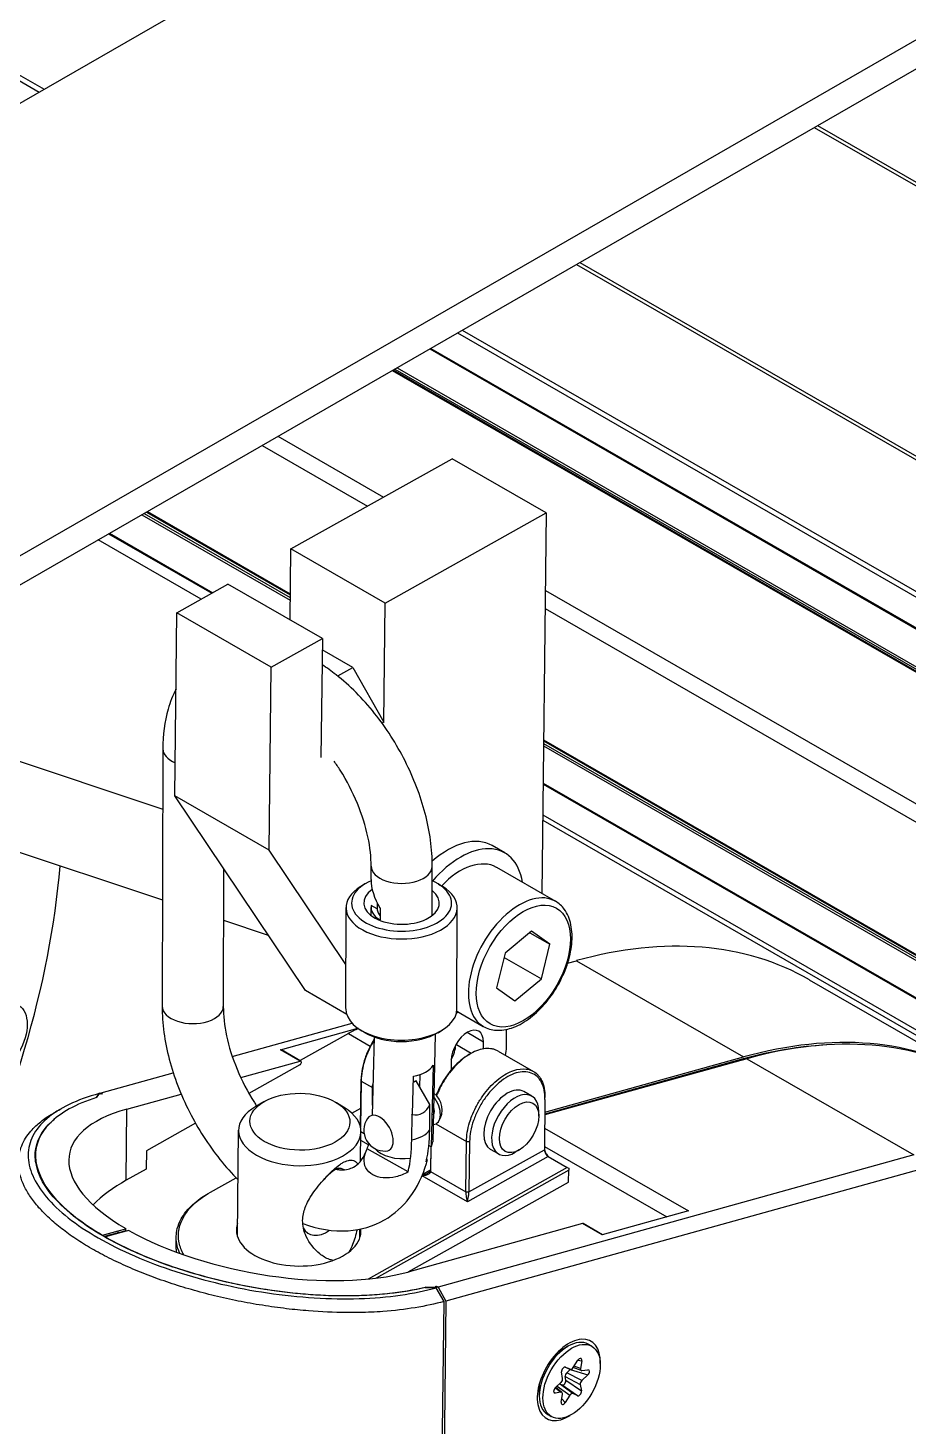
# Model space of a CAD drawing. Header units: millimetres. Extents: x 0 to 7722, y 0 to 5460.
# Drawn here: x 5255.8 to 5335, y 4402.5 to 4528.3 of the extents above; entities that cross this region are included whole.
import ezdxf

# ---------------------------------------------------------------- set-up
doc = ezdxf.new("R2010")
doc.units = ezdxf.units.MM
doc.header["$LTSCALE"] = 5
doc.layers.get('0').update_dxf_attribs({"linetype": 'CONTINUOUS'})

# ---------------------------------------------------------------- blocks, each defined once
blk = doc.blocks.new('RWFWFWEWEFWEFWEF')
for p, q in [((480.59, 1041.33), (746.37, 888.28)), ((480.8, 1041.7), (746.79, 888.53)), ((702.16, 862.82), (824.91, 933.51)), ((860.27, 913.15), (737.51, 842.46)), ((737.51, 839.85), (860.27, 910.54)), ((816.09, 885.1), (928.66, 820.28)), ((816.39, 885.27), (928.95, 820.45)), ((794.71, 872.78), (907.27, 807.96)), ((795, 872.95), (907.56, 808.13)), ((783.99, 866.61), (896.56, 801.79)), ((784.42, 866.86), (896.98, 802.04)), ((781.58, 865.22), (894.14, 800.4)), ((781.49, 865.17), (894.05, 800.35)), ((778.12, 863.23), (890.69, 798.41)), ((778.21, 863.28), (890.77, 798.46)), ((778.35, 863.36), (890.91, 798.54)), ((778.55, 863.48), (891.11, 798.66)), ((766.42, 856.49), (775.89, 851.04)), ((767.84, 857.31), (777.32, 851.85)), ((769, 847.18), (783.5, 855.3)), ((791.98, 850.42), (783.5, 855.3)), ((755.6, 850.26), (768.95, 842.58)), ((755.81, 850.38), (768.95, 842.81)), ((756, 850.49), (768.95, 843.04)), ((756.09, 850.54), (768.95, 843.14)), ((777.49, 842.3), (791.98, 850.42)), ((791.98, 850.42), (791.58, 816.2)), ((760.92, 842.66), (751.65, 847.99)), ((752.6, 848.54), (761.88, 843.19)), ((752.69, 848.59), (761.97, 843.24)), ((768.93, 840.8), (769, 847.18)), ((777.49, 842.3), (769, 847.18)), ((758.75, 841.44), (763.34, 844.02)), ((771.83, 839.13), (763.34, 844.02)), ((791.9, 843.45), (880.4, 792.49)), ((758.56, 824.98), (758.75, 841.44)), ((767.23, 836.56), (758.75, 841.44)), ((777.36, 831.6), (777.49, 842.3)), ((791.88, 841.83), (878.98, 791.67)), ((767.23, 836.56), (771.83, 839.13)), ((771.83, 839.13), (771.7, 828.43)), ((774.57, 836.52), (771.82, 838.1)), ((767.04, 820.09), (767.23, 836.56)), ((773.21, 835.76), (774.57, 836.52)), ((774.57, 836.52), (777.36, 831.6)), ((777.36, 831.6), (777.2, 831.51)), ((791.74, 830.01), (868.65, 785.72)), ((757.48, 829.2), (757.42, 806.04)), ((791.74, 829.91), (868.57, 785.67)), ((791.74, 829.69), (868.37, 785.56)), ((791.74, 829.46), (868.17, 785.44)), ((742.82, 828.65), (757.47, 823.78)), ((767.04, 820.09), (758.56, 824.98)), ((770.31, 807.45), (758.56, 824.98)), ((791.7, 826.12), (865.25, 783.77)), ((791.7, 826.02), (865.17, 783.72)), ((791.66, 823.27), (862.76, 782.33)), ((791.66, 822.79), (862.34, 782.09)), ((742.82, 820.47), (757.45, 815.61)), ((773.95, 809.8), (767.04, 820.09)), ((788.24, 819.85), (787.11, 820.5)), ((762.95, 818.43), (762.92, 806.02)), ((776.22, 817.45), (776.22, 818.64)), ((781.71, 814.2), (781.72, 818.63)), ((787.5, 818.55), (792.8, 815.49)), ((775.66, 817.05), (775.3, 816.83)), ((782.27, 817.03), (782.64, 816.81)), ((773.94, 805.83), (773.96, 814.93)), ((776.21, 814.21), (776.21, 814.92)), ((776.76, 814.8), (776.23, 815.1)), ((776.77, 815.35), (776.76, 814.91)), ((777.02, 814.9), (777.02, 813.82)), ((783.94, 805.8), (783.96, 814.9)), ((762.94, 813.78), (766.96, 812.44)), ((790.66, 812.79), (788.27, 810.81)), ((790.51, 812.66), (792.3, 811.63)), ((792.3, 811.63), (790.66, 812.79)), ((791.55, 808.5), (792.3, 811.63)), ((788.27, 810.81), (787.51, 807.69)), ((788.18, 810.44), (791.55, 808.5)), ((793.9, 809.92), (794.7, 810.14)), ((794.7, 810.14), (809.73, 801.49)), ((774.02, 805.31), (770.31, 807.45)), ((787.51, 807.69), (789.15, 806.53)), ((789.15, 806.53), (791.55, 808.5)), ((830.69, 799.75), (815.67, 808.4)), ((784.08, 805.52), (783.89, 805.41)), ((783.93, 805.6), (786.31, 804.23)), ((763.72, 801.53), (774.5, 804.53)), ((768.08, 802.14), (775.03, 804.07)), ((774.17, 803.59), (769.83, 801.16)), ((774.17, 803.59), (776.14, 802.46)), ((775.63, 803.69), (775.26, 803.91)), ((782.24, 803.67), (782.6, 803.9)), ((786.33, 802.83), (784.85, 803.68)), ((788.39, 802.35), (788.41, 803.96)), ((776.48, 803.29), (776.31, 796.23)), ((781.99, 803.54), (781.76, 793.85)), ((785.22, 801.81), (783.85, 802.6)), ((786.32, 802.21), (786.33, 802.83)), ((764.49, 799.63), (769.85, 801.12)), ((769.85, 801.12), (768.08, 802.14)), ((769.91, 801.12), (768.15, 802.14)), ((783.43, 801.21), (783.42, 800.32)), ((784.99, 801.68), (785.13, 801.76)), ((787.64, 802.01), (790.82, 800.18)), ((791.85, 796.52), (809.73, 801.49)), ((810.01, 801.33), (791.85, 796.28)), ((809.7, 801.31), (791.85, 796.35)), ((809.7, 801.31), (809.78, 801.26)), ((810.01, 801.33), (825.04, 792.67)), ((751.92, 798.25), (758.42, 800.06)), ((769.81, 800.78), (765.22, 798.21)), ((780.59, 798.78), (780.62, 799.9)), ((781.8, 800.75), (781.62, 793.39)), ((775.27, 795.14), (775.32, 799.49)), ((775.32, 799.32), (775.27, 795.13)), ((775.32, 799.49), (775.32, 799.32)), ((775.32, 799.32), (776.34, 798.74)), ((776.33, 797.15), (776.34, 798.93)), ((776.34, 798.93), (776.38, 798.86)), ((779.95, 796.32), (780.03, 799.76)), ((780.02, 799.21), (780.26, 799.35)), ((780.26, 799.35), (780.02, 799.25)), ((781.5, 797.21), (780.26, 799.35)), ((751.75, 798.19), (751.49, 797.82)), ((751.51, 797.83), (751.78, 798.22)), ((751.75, 798.17), (751.75, 798.19)), ((751.92, 798.13), (751.78, 798.22)), ((751.82, 798.19), (751.92, 798.25)), ((751.92, 798.25), (752.06, 798.17)), ((752.06, 798.17), (751.92, 798.13)), ((754.25, 796.79), (759.13, 798.15)), ((766.58, 797.46), (765.85, 797.04)), ((773.09, 797.38), (773.81, 796.94)), ((790.67, 797.96), (789.97, 798.37)), ((791.86, 797.67), (791.81, 793.14)), ((754.18, 790.39), (754.25, 796.79)), ((774.48, 796.44), (775.29, 796.89)), ((779.84, 796.35), (779.87, 796.3)), ((779.87, 796.3), (779.86, 794.02)), ((781.49, 794.93), (781.5, 797.21)), ((791.3, 796.17), (791.3, 796.58)), ((760.42, 795.52), (756, 793.04)), ((764.19, 785.33), (764.3, 794.9)), ((775.27, 792.11), (775.3, 794.77)), ((775.3, 794.78), (775.59, 794.61)), ((782.03, 795.46), (784.79, 793.87)), ((791.83, 795.08), (804.76, 787.64)), ((775.98, 793.57), (775.29, 793.97)), ((781.62, 793.39), (781.42, 793.51)), ((784.74, 789.34), (784.79, 793.87)), ((784.79, 793.87), (785.08, 793.87)), ((785.08, 793.87), (785.02, 789.34)), ((746.03, 792.42), (746.02, 792.18)), ((746.03, 792.42), (746.03, 792.67)), ((756, 793.04), (755.98, 791.4)), ((779.55, 791.14), (775.86, 793.21)), ((781.58, 793.41), (781.56, 791.33)), ((781.58, 793.41), (781.56, 791.17)), ((825.04, 792.67), (782.25, 780.79)), ((792.16, 792.53), (784.88, 788.45)), ((785.02, 789.34), (791.81, 793.14)), ((787.68, 792.76), (786.97, 793.17)), ((789.54, 793.12), (789.19, 792.91)), ((791.81, 793.43), (802.81, 787.1)), ((792.16, 792.53), (793.86, 791.55)), ((755.98, 791.4), (754.18, 790.39)), ((793.86, 791.55), (775.94, 781.51)), ((794, 791.3), (776.66, 781.59)), ((780.86, 790.93), (781.56, 791.33)), ((781.56, 791.33), (781.56, 791.17)), ((781.56, 791.17), (784.74, 789.34)), ((825.57, 791.37), (782.95, 779.53)), ((793.86, 791.55), (794, 791.47)), ((793.98, 790.23), (794, 791.3)), ((794, 791.47), (794, 791.3)), ((761.76, 789.31), (764.07, 790.61)), ((779.55, 782.15), (793.98, 790.23)), ((784.88, 788.45), (780.8, 790.8)), ((784.74, 789.34), (785.02, 789.34)), ((804.76, 787.64), (797, 785.49)), ((753.45, 785.85), (754.16, 786.04)), ((754.16, 785.81), (754.16, 786.04)), ((775.19, 785.2), (775.2, 785.99)), ((795.23, 786.51), (779.64, 782.17)), ((797, 785.49), (795.23, 786.51)), ((797.04, 785.5), (795.3, 786.5)), ((752.04, 785.46), (753.45, 785.85)), ((752.04, 785.42), (752.04, 785.46)), ((753.45, 785.68), (752.19, 785.33)), ((753.73, 785.69), (752.32, 785.3)), ((752.32, 785.26), (752.32, 785.3)), ((753.45, 785.68), (753.45, 785.85)), ((753.45, 785.68), (754.02, 785.84)), ((754.43, 785.89), (753.73, 785.69)), ((754.02, 785.84), (754.09, 785.79)), ((758.67, 784.2), (758.68, 785.27)), ((781.08, 780.76), (782.08, 780.72)), ((782.11, 780.75), (781.11, 780.78)), ((781.11, 780.78), (781.11, 780.76)), ((781.97, 780.83), (782.11, 780.87)), ((782.11, 780.75), (781.97, 780.83)), ((782.78, 779.49), (782.08, 780.72)), ((782.11, 780.87), (782.25, 780.79)), ((782.11, 780.75), (782.11, 780.87)), ((782.11, 780.67), (782.11, 780.75)), ((782.25, 780.79), (782.95, 779.53)), ((781.3, 652.78), (782.78, 779.49)), ((782.95, 779.53), (781.47, 652.95)), ((793, 774.93), (793.92, 775.46)), ((793.09, 774.98), (793.07, 774.99)), ((796.07, 775.46), (795.75, 775.64)), ((794.12, 773.39), (793.64, 773.58)), ((794.12, 773.38), (793.64, 773.58)), ((793.7, 773.58), (793.7, 773.58)), ((793.7, 773.58), (794.12, 773.39)), ((794.4, 773.54), (794.83, 774.2)), ((795.13, 773.27), (794.4, 773.55)), ((795.05, 773.47), (794.49, 773.68)), ((794.83, 774.21), (795.17, 774.16)), ((795.17, 774.16), (795.05, 773.47)), ((792.78, 771.71), (793.31, 772.22)), ((793.45, 772.57), (793.36, 773.15)), ((793.75, 772.41), (793.69, 772.73)), ((793.69, 772.73), (795.04, 772.02)), ((793.75, 772.41), (795.14, 771.44)), ((793.83, 773.08), (794.12, 773.36)), ((795.18, 772.38), (793.83, 773.08)), ((794.12, 773.36), (795.71, 772.88)), ((795.71, 772.88), (795.18, 772.38)), ((795.19, 773.27), (795.71, 773.35)), ((791.35, 771.95), (791.32, 771.96)), ((791.35, 772.05), (791.35, 770.99)), ((792.63, 771.4), (792.78, 771.24)), ((793.3, 771.33), (792.78, 771.24)), ((792.81, 771.73), (793.3, 771.33)), ((793.39, 771.3), (792.84, 771.76)), ((792.97, 771.88), (794.09, 771.05)), ((793.18, 772.09), (793.4, 771.99)), ((794.37, 771.21), (793.18, 772.09)), ((793.32, 770.43), (793.44, 771.12)), ((793.4, 771.99), (794.79, 771.02)), ((794.09, 771.05), (793.67, 770.39)), ((794.79, 771.02), (794.37, 771.21)), ((795.04, 772.02), (795.14, 771.44)), ((793.37, 770.73), (793.67, 770.39)), ((792.42, 769.13), (792.11, 769.32))]:
    blk.add_line(p, q)
for centre, start, end in [((780.73, 796.74), 325.6587, 52.9599), ((777.45, 794.9), 145.6587, 272.8537)]:
    blk.add_arc(centre, 1.88, start, end)
for centre, major_axis, ratio, start_param, end_param in [((760.23, 829.19), (-2.75, 0.01), 0.561796, 0, 0.933487), ((783.12, 813.57), (3.99, 6.93), 0.578093, 0, 1.034425), ((784.25, 812.91), (3.99, 6.93), 0.578093, 5.660817, 7.528955), ((703.23, 798.1), (31.94, 55.46), 0.578093, 4.814187, 5.393229), ((784.25, 812.91), (3.24, 5.63), 0.578093, 0, 1.163784), ((778.97, 818.64), (-2.75, 0.01), 0.561796, 0, 3.141593), ((778.96, 815.99), (-2.02, 3.1), 0.602106, 0.743976, 1.530969), ((778.96, 814.91), (5, -0.01), 0.561796, 2.395067, 7.029711), ((778.96, 815.33), (4.5, -0.01), 0.561796, 2.22774, 7.196518), ((778.96, 815.33), (-3.4, 0.01), 0.561796, 5.600166, 10.053426), ((789.56, 809.86), (3.24, 5.63), 0.578093, 0, 3.141593), ((778.96, 814.91), (-2.75, 0.01), 0.561796, 6.16581, 7.070179), ((779.5, 814.84), (-2.75, 0.07), 0.575836, 0, 0.455269), ((783.23, 752.08), (32.44, 56.33), 0.578093, 0, 0.531156), ((760.17, 806.03), (-2.75, 0.01), 0.561796, 0, 3.141593), ((778.94, 805.81), (-5, 0.01), 0.561796, 0, 3.141593), ((774.07, 795.36), (-4.99, -8.67), 0.578093, 3.782176, 3.911442), ((778.94, 805.4), (4.5, -0.01), 0.561796, 3.888118, 5.53666), ((784.88, 802.02), (1.02, 1.78), 0.578093, 5.482239, 8.623831), ((798.26, 743.42), (32.44, 56.33), 0.578093, 6.278842, 6.814341), ((782.38, 801.8), (-1.02, -1.78), 0.578093, 1.588888, 2.321853), ((785.56, 800.77), (2, 3.47), 0.578093, 5.269229, 5.482239), ((798.26, 743.42), (32.34, 56.15), 0.578093, 0.358027, 0.531156), ((798.54, 743.26), (32.44, 56.33), 0.578093, 0, 0.531156), ((768.05, 801.96), (0.1, 0.173), 0.578093, 0, 0.531156), ((769.81, 800.94), (0.1, 0.173), 0.578093, 3.911442, 6.814341), ((782.18, 799.39), (1.12, 1.95), 0.578093, 6.158621, 6.161171), ((779.18, 801.28), (2.75, -0.07), 0.575836, 5.039508, 5.983232), ((778.91, 795.93), (1.88, -3.84), 0.520969, 3.561906, 3.601523), ((788.47, 795.77), (-1.5, -2.6), 0.578093, 3.141593, 6.283185), ((781.21, 797.01), (0.86, -1.53), 0.585905, 6.012561, 8.114772), ((789.18, 795.36), (-1.5, -2.6), 0.578093, 2.354261, 7.070517), ((766.94, 789.48), (-17.87, 3.27), 0.41539, 5.575331, 7.135573), ((769.8, 794.83), (5.5, -0.06), 0.567938, 2.380072, 7.044706), ((776.97, 794.63), (-0.86, 1.53), 0.585905, 2.858526, 6.566252), ((778.92, 799.82), (1.96, -3.36), 0.573023, 5.842039, 6.704924), ((781.21, 797.01), (0.489, -0.872), 0.585905, 0.263005, 1.297957), ((778.91, 795.47), (2.75, -0.01), 0.561796, 5.06794, 5.930825), ((770.35, 801.21), (-7.7, 13.74), 0.585905, 3.709232, 3.946399), ((768.73, 800.3), (-5.25, 9.38), 0.585905, 3.595096, 3.661128), ((768.73, 800.3), (7.7, -13.74), 0.585905, 0.567639, 0.804807), ((779.01, 793.92), (2.75, -0.07), 0.575836, 5.983232, 6.283185), ((779.01, 793.92), (2.75, -0.07), 0.575836, 3.618293, 4.998237), ((772.25, 788.45), (1.65, 2.86), 0.578093, 0.039054, 0.365886), ((766.87, 783.08), (-17.95, 0.21), 0.567938, 5.504476, 5.77893), ((782.81, 791.84), (2.5, -0.03), 0.567934, 3.894344, 3.894571), ((782.81, 792.01), (-2.5, 0.03), 0.567943, 0.857035, 0.857182), ((769.7, 785.86), (5.6, -0.07), 0.567938, 2.952328, 6.350527), ((772.25, 788.45), (-1.65, -2.86), 0.578093, 5.914023, 7.167555), ((795.2, 786.33), (0.1, 0.173), 0.578093, 0, 0.531156), ((766.94, 789.48), (-17.87, 3.27), 0.41539, 0.873496, 2.433738), ((768.67, 784.09), (-10, 0.12), 0.567938, 0, 0.046924), ((794, 772.44), (-2, -3.47), 0.578093, 2.309667, 7.115111), ((793.93, 772.48), (-1.82, -3.16), 0.578093, 3.141593, 6.283185), ((792.58, 773.25), (1, 1.73), 0.578093, 0.281971, 0.365018), ((793.57, 773.31), (-0.144, -0.265), 0.602278, 3.185272, 5.62898), ((794.26, 773.65), (-0.148, -0.263), 0.577868, 0.051278, 1.469258), ((794.96, 774.09), (-0.152, -0.275), 0.553357, 2.144392, 4.5881), ((795.26, 773.54), (-0.152, -0.262), 0.573393, 5.301829, 6.719808), ((793.24, 772.41), (0.151, 0.26), 0.582978, 4.254254, 5.672234), ((793.53, 772.26), (-0.144, -0.265), 0.602278, 0.043679, 2.487387), ((793.9, 772.89), (-0.151, -0.26), 0.582978, 4.254254, 5.672234), ((794.05, 773.55), (-0.165, -0.26), 0.577581, 1.16792, 1.260022), ((795.25, 772.18), (0.151, 0.26), 0.582978, 1.112661, 2.530641), ((795.64, 773.07), (0.165, 0.26), 0.577581, 4.309513, 6.753221), ((792.58, 773.25), (-1, -1.73), 0.578093, 5.918168, 6.001214), ((792.86, 771.52), (0.165, 0.26), 0.577581, 1.16792, 3.611628), ((793.23, 771.05), (-0.152, -0.262), 0.573393, 2.160236, 3.578216), ((794.23, 770.94), (-0.148, -0.263), 0.577868, 3.192871, 4.610851), ((794.92, 771.28), (-0.144, -0.265), 0.602278, 0.043679, 2.487387), ((793.54, 770.51), (-0.152, -0.275), 0.553357, 5.285985, 7.729693)]:
    blk.add_ellipse(centre, major_axis=major_axis, ratio=ratio, start_param=start_param, end_param=end_param)
for centre, major_axis, ratio in [((789.91, 809.66), (2.99, 5.2), 0.578093), ((742.7, 802.95), (1.82, 3.16), 0.578093), ((769.81, 795.66), (-4.5, 0.05), 0.567938), ((789.53, 795.16), (1.25, 2.17), 0.578093), ((794.25, 772.3), (1.82, 3.16), 0.578093)]:
    blk.add_ellipse(centre, major_axis=major_axis, ratio=ratio)
for points, knots in [([(781.72, 818.63), (781.73, 820.17), (781.5, 821.77), (780.66, 824.98), (780.05, 826.58), (778.5, 829.63), (777.58, 831.08), (775.48, 833.71), (774.31, 834.89), (772.65, 836.19), (772.23, 836.5), (771.8, 836.77)], [3.152162, 3.152162, 3.152162, 3.152162, 3.499543, 3.499543, 3.846642, 3.846642, 4.190748, 4.190748, 4.536182, 4.536182, 4.650661, 4.650661, 4.650661, 4.650661]), ([(758.67, 834.58), (758.37, 834), (758.14, 833.4), (757.63, 831.64), (757.48, 830.44), (757.48, 829.2)], [5.8591283, 5.8591283, 5.8591283, 5.8591283, 6.0145176, 6.0145176, 6.2937549, 6.2937549, 6.2937549, 6.2937549]), ([(776.22, 818.64), (776.22, 819.44), (776.13, 820.34), (775.72, 822.26), (775.4, 823.27), (774.56, 825.31), (774.04, 826.32), (773.26, 827.55), (773.07, 827.83), (772.88, 828.1)], [3.1521622, 3.1521622, 3.1521622, 3.1521622, 3.4312551, 3.4312551, 3.7175335, 3.7175335, 4.0091929, 4.0091929, 4.0951341, 4.0951341, 4.0951341, 4.0951341]), ([(786.31, 804.23), (786.66, 804.03), (787.06, 803.91), (787.92, 803.86), (788.39, 803.93), (789.36, 804.26), (789.88, 804.53), (790.87, 805.25), (791.36, 805.7), (792.24, 806.71), (792.65, 807.28), (793.34, 808.48), (793.63, 809.11), (794.06, 810.39), (794.2, 811.03), (794.33, 812.25), (794.3, 812.84), (794.08, 813.9), (793.89, 814.38), (793.38, 815.07), (793.11, 815.31), (792.8, 815.49)], [0.787332, 0.787332, 0.787332, 0.787332, 1.066438, 1.066438, 1.366489, 1.366489, 1.694219, 1.694219, 2.027264, 2.027264, 2.358289, 2.358289, 2.688308, 2.688308, 3.01933, 3.01933, 3.352366, 3.352366, 3.679967, 3.679967, 3.928925, 3.928925, 3.928925, 3.928925]), ([(757.42, 806.04), (757.42, 804.5), (757.64, 802.89), (758.48, 799.69), (759.09, 798.08), (760.64, 795.03), (761.57, 793.58), (763.13, 791.62), (763.68, 791), (764.25, 790.43)], [0.01057, 0.01057, 0.01057, 0.01057, 0.35795, 0.35795, 0.70505, 0.70505, 1.049155, 1.049155, 1.219968, 1.219968, 1.219968, 1.219968]), ([(762.92, 806.02), (762.92, 805.22), (763.01, 804.32), (763.42, 802.41), (763.74, 801.4), (764.58, 799.36), (765.11, 798.35), (765.78, 797.29), (765.84, 797.18), (765.91, 797.08)], [0.0105696, 0.0105696, 0.0105696, 0.0105696, 0.2896624, 0.2896624, 0.5759408, 0.5759408, 0.8676003, 0.8676003, 0.9002045, 0.9002045, 0.9002045, 0.9002045]), ([(776.47, 803.05), (776.33, 802.83), (776.12, 802.44), (775.86, 801.88), (775.6, 801.22), (775.39, 800.41), (775.32, 799.78), (775.32, 799.49)], [0.011134016, 0.011134016, 0.011134016, 0.011134016, 0.011926643, 0.012468763, 0.013010883, 0.014095123, 0.015179363, 0.015179363, 0.015179363, 0.015179363]), ([(776.47, 802.95), (776.33, 802.73), (776.2, 802.49), (776.02, 802.13), (775.97, 802.01), (775.82, 801.67), (775.74, 801.45), (775.55, 800.9), (775.47, 800.57), (775.35, 799.93), (775.32, 799.62), (775.32, 799.32)], [-0.4093919, -0.4093919, -0.4093919, -0.4093919, -0.3290588, -0.3290588, -0.2880016, -0.2880016, -0.2160818, -0.2160818, -0.1082032, -0.1082032, 0, 0, 0, 0]), ([(784.99, 801.68), (784.76, 801.54), (784.02, 801.02), (782.97, 799.86), (782.33, 798.68), (782.1, 798.12), (782.07, 798.05)], [0.007678976, 0.007678976, 0.007678976, 0.007678976, 0.00868016, 0.0108502, 0.01247773, 0.012702931, 0.012702931, 0.012702931, 0.012702931]), ([(787.64, 802.01), (787.56, 802.06), (787.47, 802.1), (787.3, 802.17), (787.2, 802.19), (786.73, 802.28), (786.31, 802.25), (785.65, 802.02), (785.42, 801.92), (784.96, 801.67), (784.74, 801.51), (784.07, 800.99), (783.65, 800.55), (783.17, 799.93), (783.07, 799.8), (782.7, 799.25), (782.45, 798.8), (782.2, 798.23), (782.15, 798.13), (782.11, 798.02)], [-1.1722854, -1.1722854, -1.1722854, -1.1722854, -1.1231185, -1.1231185, -1.0745377, -1.0745377, -0.8831107, -0.8831107, -0.7863155, -0.7863155, -0.6892889, -0.6892889, -0.4984925, -0.4984925, -0.4498989, -0.4498989, -0.2972266, -0.2972266, -0.2612519, -0.2612519, -0.2612519, -0.2612519]), ([(784.79, 793.87), (784.8, 794.14), (784.82, 794.42), (784.92, 795), (784.99, 795.29), (785.14, 795.79), (785.21, 795.99), (785.39, 796.45), (785.51, 796.71), (785.72, 797.11), (785.8, 797.25), (786.05, 797.67), (786.23, 797.94), (786.81, 798.7), (787.24, 799.15), (787.92, 799.68), (788.15, 799.84), (788.61, 800.09), (788.83, 800.19), (789.44, 800.4), (789.82, 800.44), (790.35, 800.38), (790.53, 800.32), (790.87, 800.17), (791.02, 800.06), (791.22, 799.87), (791.27, 799.81), (791.41, 799.63), (791.49, 799.5), (791.66, 799.16), (791.74, 798.92), (791.84, 798.4), (791.87, 798.12), (791.86, 797.83)], [-1.572738, -1.572738, -1.572738, -1.572738, -1.474469, -1.474469, -1.376607, -1.376607, -1.311384, -1.311384, -1.224468, -1.224468, -1.175757, -1.175757, -1.078748, -1.078748, -0.883291, -0.883291, -0.785965, -0.785965, -0.689651, -0.689651, -0.52092, -0.52092, -0.42465, -0.42465, -0.327841, -0.327841, -0.286929, -0.286929, -0.215272, -0.215272, -0.107799, -0.107799, 0, 0, 0, 0]), ([(791.86, 797.67), (791.87, 797.96), (791.82, 798.52), (791.61, 799.1), (791.37, 799.49), (791.09, 799.8), (790.46, 800.19), (789.3, 800.19), (788, 799.46), (787.03, 798.52), (786.37, 797.69), (785.82, 796.75), (785.27, 795.44), (785.08, 794.46), (785.08, 793.87)], [0, 0, 0, 0, 0.00108496, 0.00216993, 0.00271241, 0.00325489, 0.00433985, 0.00650978, 0.00867971, 0.00976467, 0.01084963, 0.0119346, 0.01301956, 0.01518949, 0.01518949, 0.01518949, 0.01518949]), ([(751.75, 798.19), (750.75, 797.92), (748.95, 797.26), (746.91, 795.97), (745.66, 794.43), (745.23, 792.69), (745.64, 790.82), (746.86, 788.9), (748.86, 787), (750.66, 785.79), (752.66, 784.64), (754.86, 783.55), (758.61, 782.13), (762.68, 781.01), (766.92, 780.2), (771.14, 779.76), (775.2, 779.68), (778.92, 780), (781.1, 780.45), (782.08, 780.72)], [0, 0, 0, 0, 0.00438823, 0.00877645, 0.01312689, 0.01747733, 0.02177676, 0.02607619, 0.03033977, 0.03460334, 0.03460334, 0.03886692, 0.0431305, 0.04742993, 0.05172935, 0.0560798, 0.06043024, 0.06481846, 0.06920669, 0.06920669, 0.06920669, 0.06920669]), ([(751.51, 797.83), (749.67, 797.25), (748.24, 796.46), (746.44, 794.63), (746, 793.62), (746.06, 791.38), (746.61, 790.15), (748.2, 788.29), (748.87, 787.67), (750.37, 786.51), (751.16, 785.97), (752.04, 785.46)], [-3.233154, -3.233154, -3.233154, -3.233154, -2.392745, -2.392745, -1.61731, -1.61731, -0.797941, -0.797941, -0.375331, -0.375331, -0.000001, -0.000001, -0.000001, -0.000001]), ([(782.78, 779.49), (781.97, 779.27), (781.1, 779.08), (779.26, 778.78), (778.29, 778.67), (776.6, 778.54), (775.9, 778.51), (774.79, 778.49), (774.38, 778.49), (772.86, 778.5), (771.73, 778.55), (769.93, 778.7), (769.27, 778.76), (767.88, 778.93), (767.16, 779.03), (765.71, 779.26), (764.99, 779.39), (763.56, 779.67), (762.85, 779.83), (761.44, 780.17), (760.75, 780.36), (759.39, 780.75), (758.73, 780.95), (757.42, 781.39), (756.78, 781.62), (755.54, 782.1), (754.93, 782.34), (753.76, 782.86), (753.19, 783.12), (752.1, 783.67), (751.58, 783.95), (750.58, 784.53), (750.11, 784.82), (749.2, 785.42), (748.78, 785.73), (747.98, 786.35), (747.61, 786.66), (746.93, 787.29), (746.62, 787.61), (746.05, 788.25), (745.8, 788.58), (745.36, 789.22), (745.17, 789.55), (744.86, 790.19), (744.74, 790.51), (744.57, 791.15), (744.52, 791.46), (744.48, 792.09), (744.5, 792.39), (744.6, 792.97), (744.68, 793.24), (744.97, 793.97), (745.25, 794.41), (745.75, 794.98), (745.9, 795.13), (746.33, 795.54), (746.65, 795.79), (747.19, 796.16), (747.39, 796.28), (747.61, 796.4)], [0, 0, 0, 0, 0.353926, 0.353926, 0.707384, 0.707384, 0.942482, 0.942482, 1.076594, 1.076594, 1.433398, 1.433398, 1.636536, 1.636536, 1.858092, 1.858092, 2.077968, 2.077968, 2.295857, 2.295857, 2.512345, 2.512345, 2.72711, 2.72711, 2.941012, 2.941012, 3.153655, 3.153655, 3.366111, 3.366111, 3.57785, 3.57785, 3.789587, 3.789587, 4.002043, 4.002043, 4.214679, 4.214679, 4.42858, 4.42858, 4.643339, 4.643339, 4.859827, 4.859827, 5.077712, 5.077712, 5.297587, 5.297587, 5.51914, 5.51914, 5.72219, 5.72219, 6.078839, 6.078839, 6.212892, 6.212892, 6.447887, 6.447887, 6.576769, 6.576769, 6.576769, 6.576769]), ([(747.61, 796.4), (747.61, 796.4), (747.61, 796.4), (747.61, 796.4), (747.61, 796.4), (747.61, 796.41), (747.62, 796.41), (747.63, 796.42), (747.64, 796.42), (747.67, 796.44), (747.69, 796.45), (747.76, 796.49), (747.81, 796.52), (747.9, 796.58), (747.93, 796.6), (748.01, 796.64), (748.07, 796.68), (748.18, 796.74), (748.24, 796.78), (748.3, 796.81), (748.31, 796.82), (748.32, 796.82)], [0, 0, 0, 0, 0.0008, 0.0008, 0.0032, 0.0032, 0.0104001, 0.0104001, 0.0320056, 0.0320056, 0.0644775, 0.0644775, 0.0987335, 0.0987335, 0.1132596, 0.1132596, 0.1330593, 0.1330593, 0.153711, 0.153711, 0.156346, 0.156346, 0.156346, 0.156346]), ([(752.15, 785.36), (751.27, 785.86), (750.47, 786.39), (748.92, 787.58), (748.2, 788.24), (746.59, 790.12), (746.05, 791.32), (745.96, 793.52), (746.36, 794.5), (747.33, 795.55), (747.52, 795.72), (747.72, 795.89)], [0.00002, 0.00002, 0.00002, 0.00002, 0.372342, 0.372342, 0.818577, 0.818577, 1.623123, 1.623123, 2.3718, 2.3718, 2.528181, 2.528181, 2.528181, 2.528181]), ([(746.04, 792.06), (746.04, 792.08), (746.04, 792.1), (746.03, 792.12), (746.03, 792.12), (746.03, 792.12), (746.03, 792.12), (746.03, 792.14), (746.03, 792.16), (746.03, 792.17), (746.03, 792.18), (746.03, 792.19), (746.03, 792.2), (746.03, 792.2), (746.03, 792.21), (746.03, 792.21), (746.03, 792.22), (746.03, 792.22), (746.03, 792.23), (746.03, 792.29), (746.03, 792.36), (746.03, 792.42)], [0.48812724, 0.48812724, 0.48812724, 0.48812724, 0.4921875, 0.4921875, 0.4921875, 0.49278129, 0.49278129, 0.49278129, 0.49609375, 0.49609375, 0.49609375, 0.49804687, 0.49804687, 0.49804687, 0.49902344, 0.49902344, 0.49902344, 0.5, 0.5, 0.5, 0.51501763, 0.51501763, 0.51501763, 0.51501763]), ([(773.04, 791.38), (773.2, 791.35), (773.35, 791.34), (773.99, 791.32), (774.34, 791.42), (775.05, 791.79), (775.43, 792.17), (775.74, 792.96)], [1.9195187, 1.9195187, 1.9195187, 1.9195187, 2.0091477, 2.0091477, 2.3337097, 2.3337097, 2.7909899, 2.7909899, 2.7909899, 2.7909899]), ([(779.55, 791.14), (779.21, 790.95), (778.8, 790.79), (778.08, 790.62), (777.64, 790.58), (776.97, 790.65), (776.62, 790.75), (776.12, 791.03), (775.87, 791.27), (775.62, 791.75), (775.57, 792.07), (775.62, 792.62), (775.72, 792.94), (775.86, 793.21)], [-1.6555288, -1.6555288, -1.6555288, -1.6555288, -1.5432707, -1.5432707, -1.424681, -1.424681, -1.3168972, -1.3168972, -1.2098457, -1.2098457, -1.1088826, -1.1088826, -1.0134325, -1.0134325, -1.0134325, -1.0134325]), ([(781.23, 792.29), (781.23, 792.29), (781.23, 792.28), (781.27, 792.18), (781.25, 792.09), (781.17, 792.05)], [-0.2544295, -0.2544295, -0.2544295, -0.2544295, -0.2442689, -0.2442689, -0.1320107, -0.1320107, -0.1320107, -0.1320107]), ([(791.81, 793.25), (791.82, 793.18), (791.85, 793.01), (791.97, 792.76), (792.11, 792.58), (792.2, 792.51), (792.23, 792.48)], [0.0000603792, 0.0000603792, 0.0000603792, 0.0000603792, 0.0003124836, 0.0006249672, 0.00085933, 0.0010016354, 0.0010016354, 0.0010016354, 0.0010016354]), ([(791.81, 793.14), (791.81, 793.11), (791.81, 793.09), (791.82, 793.03), (791.83, 793), (791.85, 792.91), (791.88, 792.85), (791.94, 792.73), (791.98, 792.68), (792.05, 792.61), (792.07, 792.59), (792.11, 792.56), (792.14, 792.54), (792.16, 792.53)], [-0.07869215, -0.07869215, -0.07869215, -0.07869215, -0.06879387, -0.06879387, -0.05888155, -0.05888155, -0.03934928, -0.03934928, -0.0198165, -0.0198165, -0.00990341, -0.00990341, 0, 0, 0, 0]), ([(772.8, 783.19), (772.68, 783.21), (772.57, 783.24), (772.15, 783.38), (771.86, 783.57), (771.1, 784.18), (770.66, 784.74), (770.15, 785.84), (770.06, 786.32), (770.06, 786.78), (770.07, 787.18), (770.15, 787.57), (770.45, 788.37), (770.68, 788.78), (771.26, 789.64), (771.65, 790.11), (772.29, 790.82), (772.56, 791.09), (773.01, 791.5), (773.2, 791.66), (773.49, 791.86), (773.59, 791.92), (773.68, 791.98)], [-0.497067, -0.497067, -0.497067, -0.497067, -0.461322, -0.461322, -0.360948, -0.360948, -0.165644, -0.165644, 0, 0, 0, 0.145685, 0.145685, 0.303998, 0.303998, 0.50312, 0.50312, 0.62889, 0.62889, 0.720464, 0.720464, 0.772818, 0.772818, 0.772818, 0.772818]), ([(770.07, 786.5), (771.4, 786.01), (772.79, 785.76), (775.3, 785.93), (776.43, 786.26), (778.31, 787.34), (779.09, 788.04), (780.38, 789.76), (780.87, 790.79), (781.21, 791.98), (781.23, 792.06), (781.25, 792.14)], [1.743775, 1.743775, 1.743775, 1.743775, 2.077535, 2.077535, 2.35297, 2.35297, 2.600513, 2.600513, 2.872925, 2.872925, 2.893382, 2.893382, 2.893382, 2.893382]), ([(773.24, 791.48), (773.24, 791.48), (773.24, 791.48), (773.23, 791.48), (773.19, 791.46), (773.05, 791.39), (772.94, 791.33), (772.71, 791.16), (772.57, 791.05), (772.28, 790.79), (772.13, 790.64), (771.98, 790.47)], [4.4881264, 4.4881264, 4.4881264, 4.4881264, 4.4951718, 4.4951718, 4.6579802, 4.6579802, 4.8207885, 4.8207885, 4.9835969, 4.9835969, 5.1464052, 5.1464052, 5.1464052, 5.1464052]), ([(773.68, 791.98), (773.76, 792.02), (773.83, 792.06), (774.1, 792.17), (774.26, 792.2), (774.57, 792.21), (774.71, 792.15), (774.9, 792.02), (774.97, 791.94), (775.02, 791.85)], [-1.9029707, -1.9029707, -1.9029707, -1.9029707, -1.8605985, -1.8605985, -1.7461353, -1.7461353, -1.5877187, -1.5877187, -1.4597159, -1.4597159, -1.4597159, -1.4597159]), ([(780.82, 790.84), (780.96, 790.84), (781.1, 790.85), (781.23, 790.88), (781.32, 790.91), (781.41, 790.95), (781.48, 791.01), (781.51, 791.04), (781.53, 791.07), (781.55, 791.1), (781.55, 791.13), (781.56, 791.15), (781.56, 791.17)], [0.0995187, 0.0995187, 0.0995187, 0.0995187, 0.4718688, 0.4718688, 0.4718688, 0.7625186, 0.7625186, 0.7625186, 0.9078435, 0.9078435, 0.9078435, 1, 1, 1, 1]), ([(781.56, 791.33), (781.56, 791.31), (781.55, 791.29), (781.55, 791.26), (781.53, 791.22), (781.51, 791.19), (781.48, 791.15), (781.41, 791.08), (781.32, 791.03), (781.23, 790.98), (781.1, 790.92), (780.97, 790.89), (780.83, 790.86)], [0.0012535, 0.0012535, 0.0012535, 0.0012535, 0.0921565, 0.0921565, 0.0921565, 0.2374814, 0.2374814, 0.2374814, 0.5281312, 0.5281312, 0.5281312, 0.8922845, 0.8922845, 0.8922845, 0.8922845]), ([(759, 783.82), (758.87, 784.11), (758.78, 784.41), (758.65, 785.16), (758.67, 785.6), (758.86, 786.34), (758.98, 786.63), (759.25, 787.13), (759.4, 787.35), (760.05, 788.17), (760.73, 788.73), (761.57, 789.2)], [-1.038274, -1.038274, -1.038274, -1.038274, -0.878932, -0.878932, -0.644627, -0.644627, -0.485588, -0.485588, -0.364295, -0.364295, -0.006614, -0.006614, -0.006614, -0.006614]), ([(759.36, 783.69), (759.16, 784.05), (758.71, 785.23), (758.99, 786.66), (759.84, 787.82), (760.37, 788.36), (761.01, 788.86), (761.5, 789.17), (761.76, 789.31)], [0.0201459, 0.0201459, 0.0201459, 0.0201459, 0.02210339, 0.02652407, 0.02762924, 0.02873441, 0.02983958, 0.03094475, 0.03094475, 0.03094475, 0.03094475]), ([(784.74, 789.34), (784.74, 789.32), (784.74, 789.31), (784.74, 789.27), (784.74, 789.25), (784.75, 789.19), (784.75, 789.14), (784.76, 789.02), (784.77, 788.94), (784.79, 788.82), (784.8, 788.78), (784.82, 788.69), (784.83, 788.64), (784.85, 788.54), (784.86, 788.49), (784.88, 788.45)], [-0.0883234, -0.0883234, -0.0883234, -0.0883234, -0.0815234, -0.0815234, -0.074618, -0.074618, -0.0602723, -0.0602723, -0.0328491, -0.0328491, -0.0187838, -0.0187838, 0, 0, 0.024436, 0.024436, 0.024436, 0.024436]), ([(784.88, 788.45), (784.9, 788.51), (784.91, 788.58), (784.93, 788.66), (784.95, 788.74), (784.97, 788.83), (784.98, 788.93), (784.99, 788.97), (785, 789.02), (785, 789.07), (785.01, 789.17), (785.02, 789.27), (785.02, 789.34)], [0, 0, 0, 0, 0.285714, 0.285714, 0.285714, 0.571429, 0.571429, 0.571429, 0.714286, 0.714286, 0.714286, 1, 1, 1, 1]), ([(781.08, 780.76), (779, 780.25), (776.54, 779.99), (771.56, 779.99), (769.11, 780.19), (763.99, 780.99), (761.36, 781.61), (757.53, 782.87), (756.22, 783.37), (753.98, 784.37), (753.03, 784.85), (752.15, 785.36)], [0.000001, 0.000001, 0.000001, 0.000001, 0.874948, 0.874948, 1.627451, 1.627451, 2.435009, 2.435009, 2.880531, 2.880531, 3.251317, 3.251317, 3.251317, 3.251317]), ([(752.32, 785.3), (753.21, 784.79), (754.18, 784.31), (756.37, 783.35), (757.61, 782.88), (761.4, 781.63), (764.08, 781), (769.31, 780.19), (771.82, 780), (776.76, 780.04), (779.11, 780.3), (781.11, 780.78)], [0.000001, 0.000001, 0.000001, 0.000001, 0.374716, 0.374716, 0.796517, 0.796517, 1.61593, 1.61593, 2.391247, 2.391247, 3.23316, 3.23316, 3.23316, 3.23316]), ([(774.95, 785.95), (774.85, 785.48), (774.72, 785.02), (774.45, 784.37), (774.33, 784.14), (774.2, 783.93)], [-0.7764254, -0.7764254, -0.7764254, -0.7764254, -0.6922703, -0.6922703, -0.641168, -0.641168, -0.641168, -0.641168])]:
    blk.add_open_spline(points, degree=3, knots=knots)
for points in [[(746.3, 794.01), (746.11, 793.59), (746.02, 793.14), (746, 792.68)], [(746.03, 792.42), (746.03, 792.42), (746.03, 792.42), (746.03, 792.42)]]:
    blk.add_open_spline(points, degree=3)

msp = doc.modelspace()

# ---------------------------------------------------------------- block references
msp.add_blockref('RWFWFWEWEFWEFWEF', (4510.5, 3634.26))

doc.saveas('drawing.dxf')
